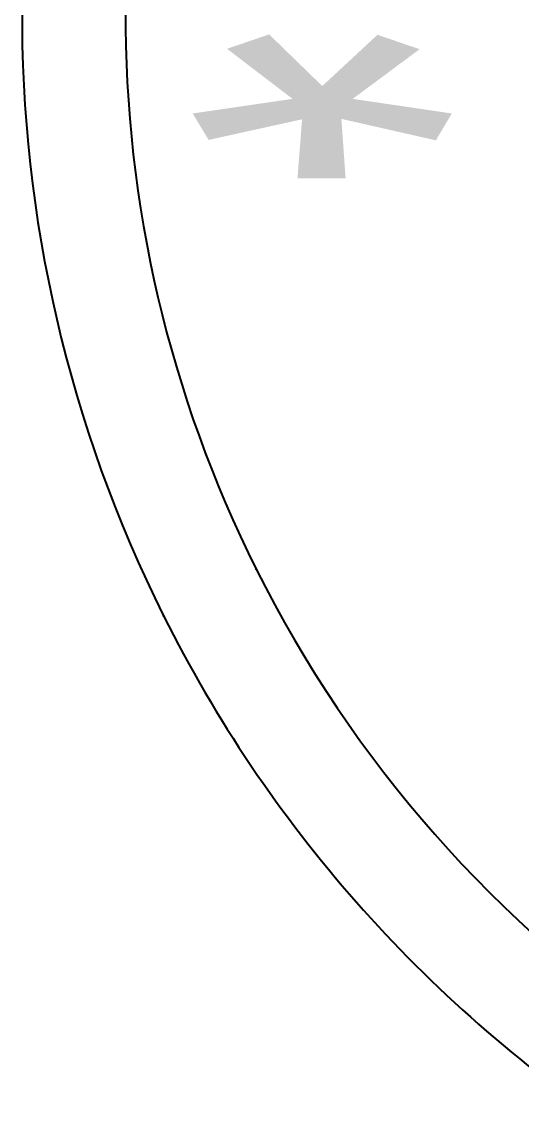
# Model space of a CAD drawing. Extents: x 204392 to 206166, y 706239 to 707835.
# Drawn here: x 204680.44 to 204691.64, y 707712.39 to 707737.08 of the extents above; entities that cross this region are included whole.
import ezdxf
from ezdxf.enums import TextEntityAlignment as Align

# ---------------------------------------------------------------- set-up
doc = ezdxf.new("R2010")
doc.units = 0
doc.header["$LTSCALE"] = 7
doc.header["$MEASUREMENT"] = 0
doc.layers.add('FNCP001', color=2, linetype='Continuous')
doc.layers.add('KOTERET', color=1, linetype='Continuous')

# ---------------------------------------------------------------- blocks, each defined once
blk = doc.blocks.new('elips')
at = {"layer": 'KOTERET', "color": 1, "linetype": 'Continuous'}
for points in [[(183499.183, 676929.419, 0.06433), (183486.442, 676932.934, 0.055067), (183475.12, 676933.272, 0.081051), (183461.745, 676930.522, 0.05642), (183453.274, 676926.141, 0.170965), (183446.76, 676918.546, 0.076819), (183445.768, 676914.054, 0.118306), (183447.357, 676907.208, 0.129737), (183452.434, 676901.439, 0.070189), (183462.373, 676896.203, 0.047922), (183469.826, 676894.308, 0.049022), (183480.493, 676893.543, 0.072792), (183496.095, 676896.245, 0.1248), (183506.346, 676901.851, 0.103709), (183511.977, 676909.816, 0.036886), (183512.389, 676911.563, 0.106536), (183512.104, 676916.688, 0.106243), (183507.037, 676924.426, 0.106919), (183499.183, 676929.419)], [(183470.016, 676895.454, 0.049045), (183480.462, 676894.704, 0.072972), (183495.768, 676897.364, 0.125195), (183505.554, 676902.701, 0.103069), (183510.89, 676910.222, 0.035565), (183511.244, 676911.747, 0.105225), (183511.001, 676916.329, 0.105504), (183506.224, 676923.602, 0.107235), (183498.761, 676928.342, 0.064474), (183486.278, 676931.783, 0.055181), (183475.189, 676932.116, 0.081162), (183462.162, 676929.44, 0.05669), (183453.886, 676925.154, 0.171614), (183447.842, 676918.129, 0.076301), (183446.929, 676914.012, 0.117637), (183448.397, 676907.731, 0.130118), (183453.1, 676902.394, 0.070334), (183462.769, 676897.296, 0.047983), (183470.016, 676895.454)]]:
    blk.add_lwpolyline(points, format="xyb", dxfattribs=at)
at = {"layer": 'KOTERET', "color": 1}
for p in [(183448.397, 676907.731), (183447.357, 676907.208)]:
    blk.add_point(p, dxfattribs=at)
at = {"layer": 'KOTERET', "color": 1, "width": 1.5}
blk.add_text('*', height=3.167, rotation=180, dxfattribs=at).set_placement((183450.724, 676915.284), (183447.557, 676915.284), align=Align.FIT)

msp = doc.modelspace()

# ---------------------------------------------------------------- block references
at = {"layer": 'FNCP001', "xscale": 2, "yscale": 2, "zscale": 2}
msp.add_blockref('elips', (-162211.1, -646090.662), dxfattribs=at)

doc.saveas('drawing.dxf')
